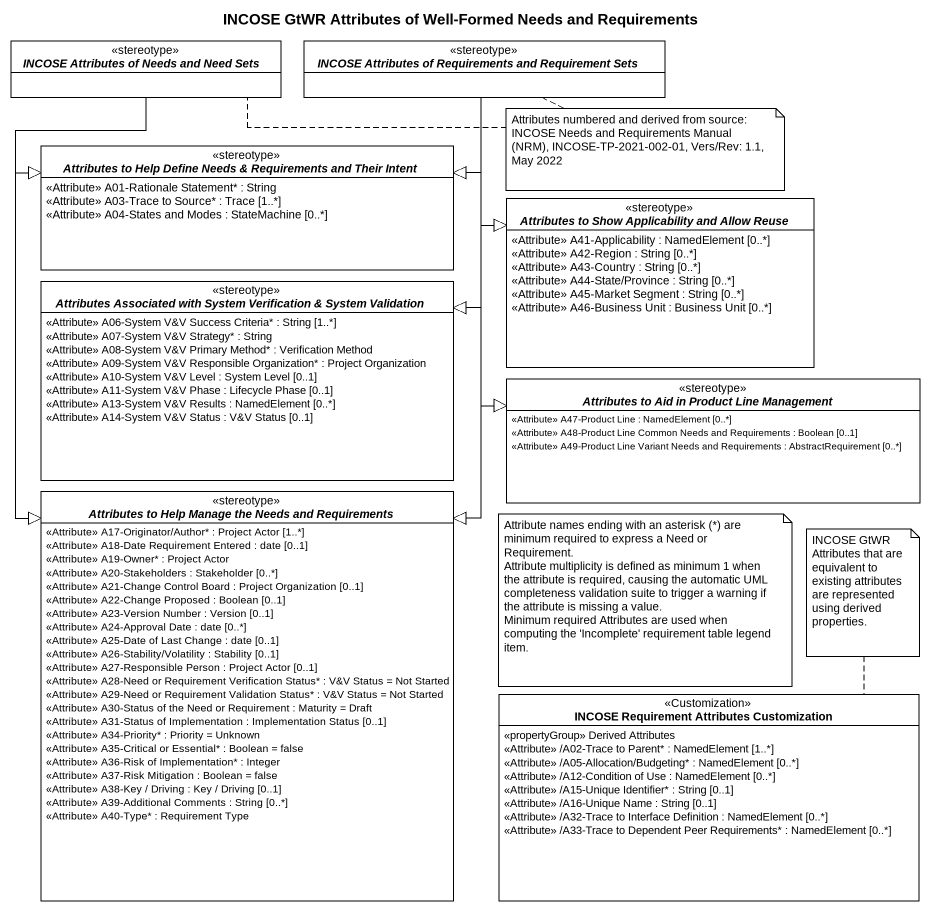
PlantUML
@startuml
title INCOSE GtWR Attributes of Well-Formed Needs and Requirements
hide circle
hide empty members
abstract class "INCOSE Attributes of Needs and Need Sets" as INCOSE_Attributes_of_Needs <<stereotype>>
abstract class "INCOSE Attributes of Requirements and Requirement Sets" as INCOSE_Attributes_of <<stereotype>>
abstract class "Attributes to Help Define Needs & Requirements and Their Intent" as Attributes_to_Help_Define <<stereotype>> {
  <<Attribute>> A01-Rationale Statement* : String
  <<Attribute>> A03-Trace to Source* : Trace [1..*]
  <<Attribute>> A04-States and Modes : StateMachine [0..*]
}
abstract class "Attributes to Show Applicability and Allow Reuse" as Attributes_to_Show <<stereotype>> {
  <<Attribute>> A41-Applicability : NamedElement [0..*]
  <<Attribute>> A42-Region : String [0..*]
  <<Attribute>> A43-Country : String [0..*]
  <<Attribute>> A44-State/Province : String [0..*]
  <<Attribute>> A45-Market Segment : String [0..*]
  <<Attribute>> A46-Business Unit : Business Unit [0..*]
}
abstract class "Attributes Associated with System Verification & System Validation" as Attributes_Associated_with <<stereotype>> {
  <<Attribute>> A06-System V&V Success Criteria* : String [1..*]
  <<Attribute>> A07-System V&V Strategy* : String
  <<Attribute>> A08-System V&V Primary Method* : Verification Method
  <<Attribute>> A09-System V&V Responsible Organization* : Project Organization
  <<Attribute>> A10-System V&V Level : System Level [0..1]
  <<Attribute>> A11-System V&V Phase : Lifecycle Phase [0..1]
  <<Attribute>> A13-System V&V Results : NamedElement [0..*]
  <<Attribute>> A14-System V&V Status : V&V Status [0..1]
}
abstract class "Attributes to Aid in Product Line Management" as Attributes_to_Aid_in <<stereotype>> {
  <<Attribute>> A47-Product Line : NamedElement [0..*]
  <<Attribute>> A48-Product Line Common Needs and Requirements : Boolean [0..1]
  <<Attribute>> A49-Product Line Variant Needs and Requirements : AbstractRequirement [0..*]
}
abstract class "Attributes to Help Manage the Needs and Requirements" as Attributes_to_Help_Manage <<stereotype>> {
  <<Attribute>> A17-Originator/Author* : Project Actor [1..*]
  <<Attribute>> A18-Date Requirement Entered : date [0..1]
  <<Attribute>> A19-Owner* : Project Actor
  <<Attribute>> A20-Stakeholders : Stakeholder [0..*]
  <<Attribute>> A21-Change Control Board : Project Organization [0..1]
  <<Attribute>> A22-Change Proposed : Boolean [0..1]
  <<Attribute>> A23-Version Number : Version [0..1]
  <<Attribute>> A24-Approval Date : date [0..*]
  <<Attribute>> A25-Date of Last Change : date [0..1]
  <<Attribute>> A26-Stability/Volatility : Stability [0..1]
  <<Attribute>> A27-Responsible Person : Project Actor [0..1]
  <<Attribute>> A28-Need or Requirement Verification Status* : V&V Status = Not Started
  <<Attribute>> A29-Need or Requirement Validation Status* : V&V Status = Not Started
  <<Attribute>> A30-Status of the Need or Requirement : Maturity = Draft
  <<Attribute>> A31-Status of Implementation : Implementation Status [0..1]
  <<Attribute>> A34-Priority* : Priority = Unknown
  <<Attribute>> A35-Critical or Essential* : Boolean = false
  <<Attribute>> A36-Risk of Implementation* : Integer
  <<Attribute>> A37-Risk Mitigation : Boolean = false
  <<Attribute>> A38-Key / Driving : Key / Driving [0..1]
  <<Attribute>> A39-Additional Comments : String [0..*]
  <<Attribute>> A40-Type* : Requirement Type
}
class "INCOSE Requirement Attributes Customization" as INCOSE_Requirement <<Customization>> {
  <<propertyGroup>> Derived Attributes
  <<Attribute>> /A02-Trace to Parent* : NamedElement [1..*]
  <<Attribute>> /A05-Allocation/Budgeting* : NamedElement [0..*]
  <<Attribute>> /A12-Condition of Use : NamedElement [0..*]
  <<Attribute>> /A15-Unique Identifier* : String [0..1]
  <<Attribute>> /A16-Unique Name : String [0..1]
  <<Attribute>> /A32-Trace to Interface Definition : NamedElement [0..*]
  <<Attribute>> /A33-Trace to Dependent Peer Requirements* : NamedElement [0..*]
}
INCOSE_Attributes_of_Needs --|> Attributes_to_Help_Define
INCOSE_Attributes_of_Needs --|> Attributes_to_Help_Manage
INCOSE_Attributes_of -left-|> Attributes_to_Help_Define
INCOSE_Attributes_of --|> Attributes_to_Show
INCOSE_Attributes_of --|> Attributes_Associated_with
INCOSE_Attributes_of --|> Attributes_to_Aid_in
INCOSE_Attributes_of --|> Attributes_to_Help_Manage
note as N1
  Attributes numbered and derived from source:
  INCOSE Needs and Requirements Manual (NRM), INCOSE-TP-2021-002-01, Vers/Rev: 1.1, May 2022
end note
N1 .. INCOSE_Attributes_of
N1 .. INCOSE_Attributes_of_Needs
note as N2
  Attribute names ending with an asterisk (*) are minimum required to express a Need or Requirement.
  Attribute multiplicity is defined as minimum 1 when the attribute is required, causing the automatic UML completeness validation suite to trigger a warning if the attribute is missing a value.
  Minimum required Attributes are used when computing the 'Incomplete' requirement table legend item.
end note
note top of INCOSE_Requirement : INCOSE GtWR Attributes that are equivalent to existing attributes are represented using derived properties.
@enduml
